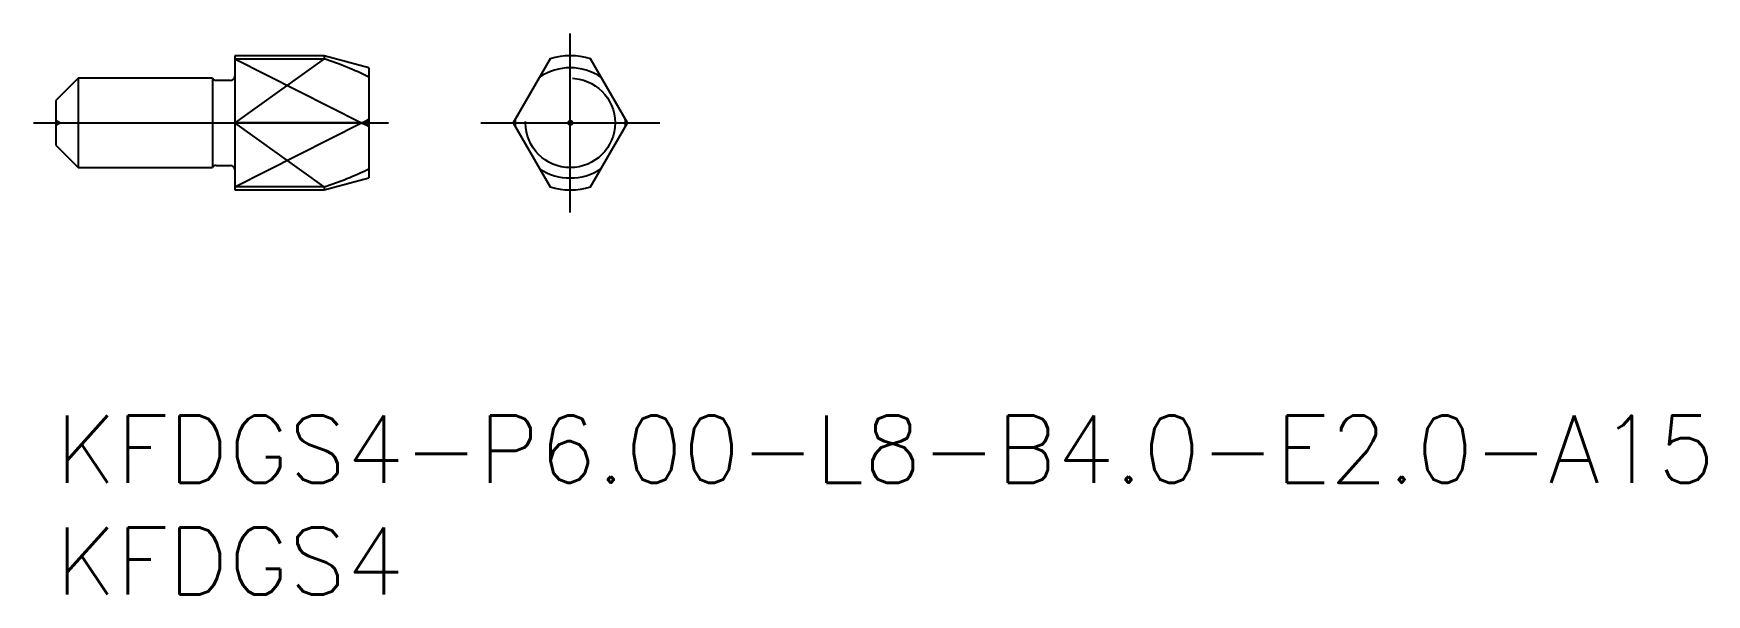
# Model space of a CAD drawing. Extents: x -1 to 73.8, y -8 to 17.1.
import ezdxf

# ---------------------------------------------------------------- set-up
doc = ezdxf.new("R2010")
doc.units = 0
doc.header["$LTSCALE"] = 0.5
doc.linetypes.add('CENTER', pattern=[50.8, 31.75, -6.35, 6.35, -6.35])
doc.linetypes.add('DASHED', pattern=[19.05, 12.7, -6.35])
for name, color, linetype in [('MSM_CENTER', 1, 'CENTER'), ('MSM_CONTINUOUS', 7, 'CONTINUOUS'), ('MSM_DASHED', 4, 'DASHED'), ('MSM_NARROW', 5, 'CONTINUOUS'), ('MSM_PART_NUMBER', 7, 'CONTINUOUS')]:
    doc.layers.add(name, color=color, linetype=linetype)
doc.styles.get("Standard").update_dxf_attribs({"font": 'txt.shx', "height": 0.5, "bigfont": 'bigfont.shx'})

# ---------------------------------------------------------------- blocks, each defined once
blk = doc.blocks.new('*U17')
at = {"layer": 'MSM_PART_NUMBER'}
blk.add_text('KFDGS4-P6.00-L8-B4.0-E2.0-A15', height=3, dxfattribs=at).set_placement((0, -3))
blk = doc.blocks.new('*U18')
at = {"layer": 'MSM_PART_NUMBER'}
blk.add_text('KFDGS4', height=3, dxfattribs=at).set_placement((0, -8))

msp = doc.modelspace()

# ---------------------------------------------------------------- linework, layer by layer
at = {"layer": 'MSM_CENTER'}
for p, q in [((23, 9.092), (23, 17.092)), ((-1, 13.092), (15, 13.092)), ((19, 13.092), (27, 13.092))]:
    msp.add_line(p, q, dxfattribs=at)
at = {"layer": 'MSM_CONTINUOUS'}
for p, q in [((12, 16.092), (8, 16.092)), ((8, 16.092), (8, 10.092)), ((8, 15.953), (12, 15.953)), ((14, 15.556), (12, 16.092)), ((12, 16.092), (12, 15.953)), ((22.1, 15.953), (20.448, 13.092)), ((25.552, 13.092), (23.9, 15.953)), ((1, 15.092), (0, 14.092)), ((7, 15.092), (1, 15.092)), ((1, 15.092), (1, 11.092)), ((7, 15.092), (7, 11.092)), ((7.8, 14.992), (7.173, 14.992)), ((14, 15.556), (14, 10.628)), ((0, 14.092), (0, 12.092)), ((13.661, 13.092), (8, 13.092)), ((20.448, 13.092), (22.1, 10.23)), ((23.9, 10.23), (25.552, 13.092)), ((0, 12.092), (1, 11.092)), ((1, 11.092), (7, 11.092)), ((7.173, 11.192), (7.8, 11.192)), ((12, 10.092), (14, 10.628)), ((12, 10.23), (8, 10.23)), ((8, 10.092), (12, 10.092)), ((12, 10.23), (12, 10.092))]:
    msp.add_line(p, q, dxfattribs=at)
msp.add_circle((23, 13.092), 0.1, dxfattribs=at)
for centre, radius, start, end in [((7.36, 1.68), 15.009, 63.74301, 71.99251), ((23, 13.092), 3, 72.5424, 107.4576), ((7.173, 15.192), 0.2, 210, 270), ((7.8, 15.192), 0.2, 270, 0), ((23, 13.092), 2.464, 56.2318, 123.7682), ((7.36, 26.714), 15.009, 294.82305, 296.25699), ((7.36, -0.53), 15.009, 63.74301, 65.17695), ((23, 13.092), 2.464, 176.2318, 183.7682), ((23, 13.092), 2.464, 356.2318, 3.7682), ((7.173, 10.992), 0.2, 90, 150), ((7.8, 10.992), 0.2, 0, 90), ((7.36, 24.503), 15.009, 288.00749, 296.25699), ((23, 13.092), 2.464, 236.2318, 303.7682), ((23, 13.092), 3, 252.5424, 287.4576)]:
    msp.add_arc(centre, radius, start, end, dxfattribs=at)
at = {"layer": 'MSM_DASHED'}
for p, q in [((0.173, 13.092), (0, 13.192)), ((0, 12.992), (0.173, 13.092)), ((14, 13.192), (13.827, 13.092)), ((13.827, 13.092), (14, 12.992))]:
    msp.add_line(p, q, dxfattribs=at)
msp.add_circle((23, 13.092), 2, dxfattribs=at)
at = {"layer": 'MSM_NARROW'}
for p, q in [((8, 15.953), (13.661, 13.092)), ((12, 15.953), (8, 13.092)), ((8, 10.23), (13.661, 13.092)), ((12, 10.23), (8, 13.092))]:
    msp.add_line(p, q, dxfattribs=at)

# ---------------------------------------------------------------- block references
at = {"layer": 'MSM_CONTINUOUS'}
for name in ['*U17', '*U18']:
    msp.add_blockref(name, (0, 0), dxfattribs=at)

doc.saveas('drawing.dxf')
